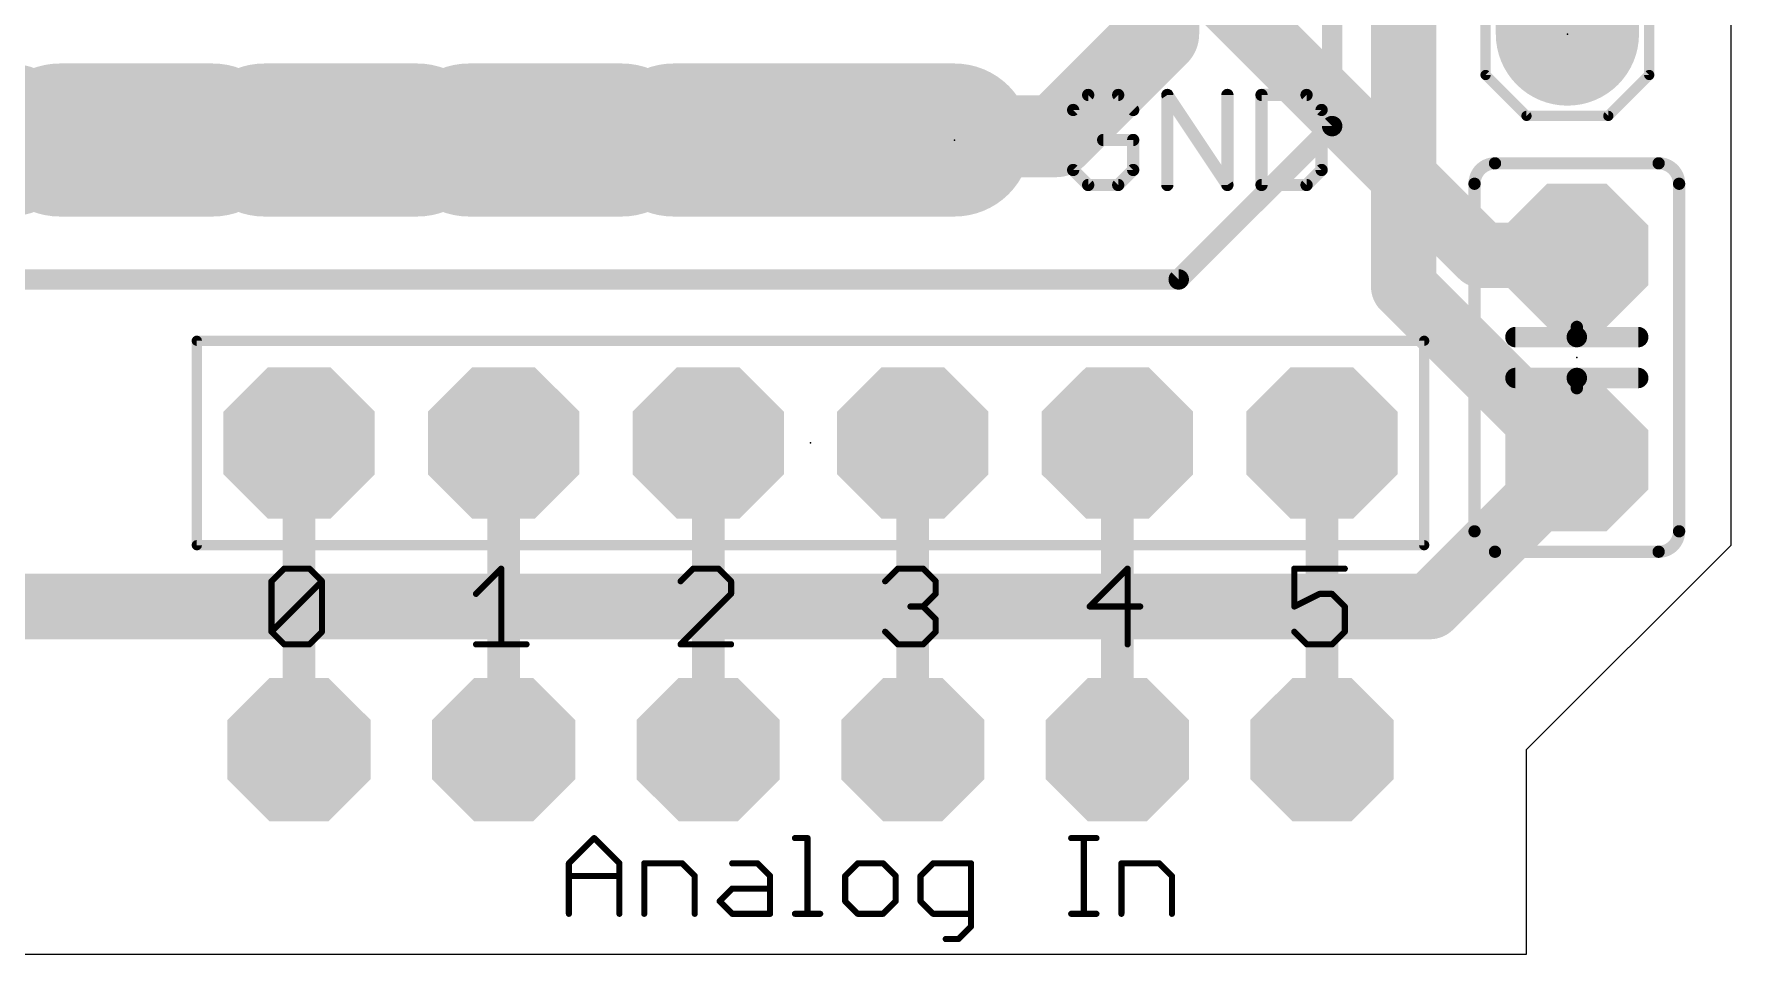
# Model space of a CAD drawing. Extents: x 0 to 68.6, y 0 to 53.3.
# Drawn here: x 47.51 to 68.58, y 0 to 11.43 of the extents above; entities that cross this region are included whole.
import ezdxf

# ---------------------------------------------------------------- set-up
doc = ezdxf.new("R2010")
doc.units = 0
for name, color, linetype in [('1', 12, 'CONTINUOUS'), ('16', 132, 'CONTINUOUS'), ('17', 110, 'CONTINUOUS'), ('20', 53, 'CONTINUOUS'), ('21', 40, 'CONTINUOUS'), ('23', 40, 'CONTINUOUS'), ('29', 253, 'CONTINUOUS')]:
    doc.layers.add(name, color=color, linetype=linetype)

# ---------------------------------------------------------------- blocks, each defined once
blk = doc.blocks.new('OCTAGONP')
at = {"const_width": 0.5}
blk.add_lwpolyline([(-0.25, -0.1036), (-0.25, 0.1036), (-0.1036, 0.25), (0.1036, 0.25), (0.25, 0.1036), (0.25, -0.1036), (0.1036, -0.25), (-0.1036, -0.25), (-0.25, -0.1036), (-0.25, 0.1036)], dxfattribs=at)
blk = doc.blocks.new('OFFSETP100')
at = {"const_width": 1}
blk.add_lwpolyline([(0, 0), (1, 0)], dxfattribs=at)
at = {"const_width": 0.5}
for points in [[(0, 0.25, 1), (0, -0.25)], [(1, -0.25, 1), (1, 0.25)]]:
    blk.add_lwpolyline(points, format="xyb", dxfattribs=at)
blk = doc.blocks.new('LONGP100')
at = {"const_width": 1}
blk.add_lwpolyline([(-0.5, 0), (0.5, 0)], dxfattribs=at)
at = {"const_width": 0.5}
for points in [[(-0.5, 0.25, 1), (-0.5, -0.25)], [(0.5, -0.25, 1), (0.5, 0.25)]]:
    blk.add_lwpolyline(points, format="xyb", dxfattribs=at)

msp = doc.modelspace()

# ---------------------------------------------------------------- linework, layer by layer
at = {"layer": '1', "const_width": 0.8128}
for points in [[(65.4863, 8.6817), (61.468, 12.7)], [(43.3883, 10.1143), (58.9381, 10.1143)], [(66.6649, 8.6817), (65.4863, 8.6817)], [(64.8412, 4.318), (66.6649, 6.1417)], [(40.132, 4.318), (64.8412, 4.318)]]:
    msp.add_lwpolyline(points, dxfattribs=at)
at = {"layer": '1', "const_width": 0.4064}
for points in [[(58.9381, 9.9111, 1), (58.9381, 10.3175)], [(65.4863, 8.8849, 1), (65.4863, 8.4785)], [(66.6649, 8.4785, 1), (66.6649, 8.8849)], [(65.3426, 8.538, 1), (65.63, 8.8254)], [(66.8086, 5.998, 1), (66.5212, 6.2854)], [(64.6975, 4.4617, 1), (64.9849, 4.1743)], [(64.8412, 4.1148, 1), (64.8412, 4.5212)]]:
    msp.add_lwpolyline(points, format="xyb", dxfattribs=at)
at = {"layer": '16'}
for points, const_width in [([(63.627, 10.287), (63.627, 25.4)], 0.254), ([(61.468, 12.7), (61.468, 11.43)], 1.016), ([(64.516, 11.938), (64.516, 8.2906)], 0.8128), ([(61.468, 11.43), (60.198, 10.16)], 1.016), ([(58.9838, 10.16), (58.9381, 10.1143)], 1.016), ([(60.198, 10.16), (58.9838, 10.16)], 1.016), ([(61.722, 8.382), (63.627, 10.287)], 0.254), ([(64.516, 8.2906), (66.6649, 6.1417)], 0.8128), ([(35.052, 8.382), (61.722, 8.382)], 0.254), ([(50.8, 6.35), (50.8, 2.54)], 0.4064), ([(53.34, 2.54), (53.34, 6.35)], 0.4064), ([(55.88, 6.35), (55.88, 2.54)], 0.4064), ([(58.42, 2.54), (58.42, 6.35)], 0.4064), ([(60.96, 6.35), (60.96, 2.54)], 0.4064), ([(63.5, 2.54), (63.5, 6.35)], 0.4064)]:
    msp.add_lwpolyline(points, dxfattribs=dict(at, const_width=const_width))
for points, const_width in [([(61.6476, 11.2504, 1), (61.2884, 11.6096)], 0.508), ([(61.214, 11.43, 1), (61.722, 11.43)], 0.508), ([(58.7585, 10.2939, 1), (59.1177, 9.9347)], 0.508), ([(58.9838, 10.414, 1), (58.9838, 9.906)], 0.508), ([(59.1634, 9.9804, 1), (58.8042, 10.3396)], 0.508), ([(60.0184, 10.3396, 1), (60.3776, 9.9804)], 0.508), ([(60.198, 9.906, 1), (60.198, 10.414)], 0.508), ([(63.5635, 10.287, 1), (63.6905, 10.287)], 0.127), ([(63.6719, 10.2421, 1), (63.5821, 10.3319)], 0.127), ([(64.6597, 8.4343, 1), (64.3723, 8.1469)], 0.4064), ([(61.6771, 8.4269, 1), (61.7669, 8.3371)], 0.127), ([(61.722, 8.3185, 1), (61.722, 8.4455)], 0.127), ([(64.3128, 8.2906, 1), (64.7192, 8.2906)], 0.4064), ([(50.9016, 6.35, 1), (50.6984, 6.35)], 0.2032), ([(53.4416, 6.35, 1), (53.2384, 6.35)], 0.2032), ([(55.9816, 6.35, 1), (55.7784, 6.35)], 0.2032), ([(58.5216, 6.35, 1), (58.3184, 6.35)], 0.2032), ([(61.0616, 6.35, 1), (60.8584, 6.35)], 0.2032), ([(63.6016, 6.35, 1), (63.3984, 6.35)], 0.2032), ([(66.5212, 5.998, 1), (66.8086, 6.2854)], 0.4064), ([(50.6984, 2.54, 1), (50.9016, 2.54)], 0.2032), ([(53.2384, 2.54, 1), (53.4416, 2.54)], 0.2032), ([(55.7784, 2.54, 1), (55.9816, 2.54)], 0.2032), ([(58.3184, 2.54, 1), (58.5216, 2.54)], 0.2032), ([(60.8584, 2.54, 1), (61.0616, 2.54)], 0.2032), ([(63.3984, 2.54, 1), (63.6016, 2.54)], 0.2032)]:
    msp.add_lwpolyline(points, format="xyb", dxfattribs=dict(at, const_width=const_width))
at = {"layer": '20'}
for p, q in [((68.58, 5.08), (68.58, 37.846)), ((66.04, 2.54), (68.58, 5.08)), ((66.04, 0), (66.04, 2.54)), ((0, 0), (66.04, 0))]:
    msp.add_line(p, q, dxfattribs=at)
at = {"layer": '21'}
for points, const_width in [([(65.532, 10.922), (65.532, 22.098)], 0.127), ([(67.564, 22.098), (67.564, 10.922)], 0.127), ([(66.04, 10.414), (65.532, 10.922)], 0.127), ([(67.564, 10.922), (67.056, 10.414)], 0.127), ([(60.5977, 10.6741), (60.4113, 10.4876)], 0.1524), ([(60.9706, 10.6741), (60.5977, 10.6741)], 0.1524), ([(61.157, 10.4876), (60.9706, 10.6741)], 0.1524), ([(61.5807, 9.5555), (61.5807, 10.6741)], 0.1524), ([(61.5807, 10.6741), (62.3264, 9.5555)], 0.1524), ([(62.3264, 9.5555), (62.3264, 10.6741)], 0.1524), ([(62.7501, 10.6741), (62.7501, 9.5555)], 0.1524), ([(63.3094, 10.6741), (62.7501, 10.6741)], 0.1524), ([(63.4958, 10.4876), (63.3094, 10.6741)], 0.1524), ([(60.4113, 10.4876), (60.4113, 9.7419)], 0.1524), ([(63.4958, 9.7419), (63.4958, 10.4876)], 0.1524), ([(67.056, 10.414), (66.04, 10.414)], 0.127), ([(61.157, 10.1148), (60.7842, 10.1148)], 0.1524), ([(61.157, 9.7419), (61.157, 10.1148)], 0.1524), ([(60.4113, 9.7419), (60.5977, 9.5555)], 0.1524), ([(60.9706, 9.5555), (61.157, 9.7419)], 0.1524), ([(63.3094, 9.5555), (63.4958, 9.7419)], 0.1524), ([(65.6489, 9.8247), (67.6809, 9.8247)], 0.1524), ([(60.5977, 9.5555), (60.9706, 9.5555)], 0.1524), ([(62.7501, 9.5555), (63.3094, 9.5555)], 0.1524), ([(65.3949, 5.2527), (65.3949, 9.5707)], 0.1524), ([(67.9349, 9.5707), (67.9349, 5.2527)], 0.1524), ([(66.6649, 7.7927), (66.6649, 7.6657)], 0.1524), ([(49.53, 7.62), (64.77, 7.62)], 0.127), ([(49.53, 5.08), (49.53, 7.62)], 0.127), ([(64.77, 7.62), (64.77, 5.08)], 0.127), ([(66.6649, 7.6657), (65.9029, 7.6657)], 0.254), ([(66.6649, 7.6657), (67.4269, 7.6657)], 0.254), ([(65.9029, 7.1577), (66.6649, 7.1577)], 0.254), ([(66.6649, 7.1577), (67.4269, 7.1577)], 0.254), ([(66.6649, 7.1577), (66.6649, 7.0307)], 0.1524), ([(64.77, 5.08), (49.53, 5.08)], 0.127), ([(65.6489, 4.9987), (67.6809, 4.9987)], 0.1524), ([(50.4571, 4.6319), (50.6139, 4.7887)], 0.0762), ([(50.4571, 4.0049), (50.4571, 4.6319)], 0.0762), ([(50.4571, 4.0049), (51.0842, 4.6319)], 0.0762), ([(50.6139, 4.7887), (50.9274, 4.7887)], 0.0762), ([(50.9274, 4.7887), (51.0842, 4.6319)], 0.0762), ([(51.0842, 4.6319), (51.0842, 4.0049)], 0.0762), ([(52.9971, 4.4752), (53.3106, 4.7887)], 0.0762), ([(53.3106, 4.7887), (53.3106, 3.8481)], 0.0762), ([(55.6939, 4.7887), (55.5371, 4.6319)], 0.0762), ([(56.0074, 4.7887), (55.6939, 4.7887)], 0.0762), ([(56.1642, 4.6319), (56.0074, 4.7887)], 0.0762), ([(56.1642, 4.4752), (56.1642, 4.6319)], 0.0762), ([(58.0771, 4.6319), (58.2339, 4.7887)], 0.0762), ([(58.2339, 4.7887), (58.5474, 4.7887)], 0.0762), ([(58.5474, 4.7887), (58.7042, 4.6319)], 0.0762), ([(58.7042, 4.6319), (58.7042, 4.4752)], 0.0762), ([(61.0874, 4.7887), (60.6171, 4.3184)], 0.0762), ([(61.0874, 3.8481), (61.0874, 4.7887)], 0.0762), ([(63.7842, 4.7887), (63.1571, 4.7887)], 0.0762), ([(63.1571, 4.7887), (63.1571, 4.3184)], 0.0762), ([(55.5371, 3.8481), (56.1642, 4.4752)], 0.0762), ([(58.7042, 4.4752), (58.5474, 4.3184)], 0.0762), ([(63.1571, 4.3184), (63.4706, 4.4752)], 0.0762), ([(63.4706, 4.4752), (63.6274, 4.4752)], 0.0762), ([(63.6274, 4.4752), (63.7842, 4.3184)], 0.0762), ([(58.5474, 4.3184), (58.3906, 4.3184)], 0.0762), ([(58.5474, 4.3184), (58.7042, 4.1616)], 0.0762), ([(60.6171, 4.3184), (61.2442, 4.3184)], 0.0762), ([(63.7842, 4.3184), (63.7842, 4.0049)], 0.0762), ([(50.6139, 3.8481), (50.4571, 4.0049)], 0.0762), ([(51.0842, 4.0049), (50.9274, 3.8481)], 0.0762), ([(58.2339, 3.8481), (58.0771, 4.0049)], 0.0762), ([(58.7042, 4.0049), (58.5474, 3.8481)], 0.0762), ([(58.7042, 4.1616), (58.7042, 4.0049)], 0.0762), ([(63.3139, 3.8481), (63.1571, 4.0049)], 0.0762), ([(63.7842, 4.0049), (63.6274, 3.8481)], 0.0762), ([(50.9274, 3.8481), (50.6139, 3.8481)], 0.0762), ([(52.9971, 3.8481), (53.6242, 3.8481)], 0.0762), ([(56.1642, 3.8481), (55.5371, 3.8481)], 0.0762), ([(58.5474, 3.8481), (58.2339, 3.8481)], 0.0762), ([(63.6274, 3.8481), (63.3139, 3.8481)], 0.0762), ([(54.1502, 1.1275), (54.4637, 1.441)], 0.0762), ([(54.1502, 1.1275), (54.4637, 1.441)], 0.0762), ([(54.4637, 1.441), (54.7773, 1.1275)], 0.0762), ([(54.4637, 1.441), (54.7773, 1.1275)], 0.0762), ([(56.9568, 1.441), (57.1135, 1.441)], 0.0762), ([(56.9568, 1.441), (57.1135, 1.441)], 0.0762), ([(57.1135, 1.441), (57.1135, 0.5004)], 0.0762), ([(57.1135, 1.441), (57.1135, 0.5004)], 0.0762), ([(60.387, 1.441), (60.7005, 1.441)], 0.0762), ([(60.387, 1.441), (60.7005, 1.441)], 0.0762), ([(60.5438, 0.5004), (60.5438, 1.441)], 0.0762), ([(60.5438, 0.5004), (60.5438, 1.441)], 0.0762), ([(54.1502, 0.5004), (54.1502, 1.1275)], 0.0762), ([(54.1502, 0.5004), (54.1502, 1.1275)], 0.0762), ([(54.7773, 1.1275), (54.7773, 0.5004)], 0.0762), ([(54.7773, 1.1275), (54.7773, 0.5004)], 0.0762), ([(55.0857, 0.5004), (55.0857, 1.1275)], 0.0762), ([(55.0857, 1.1275), (55.556, 1.1275)], 0.0762), ([(55.0857, 0.5004), (55.0857, 1.1275)], 0.0762), ([(55.0857, 1.1275), (55.556, 1.1275)], 0.0762), ([(55.556, 1.1275), (55.7128, 0.9707)], 0.0762), ([(55.556, 1.1275), (55.7128, 0.9707)], 0.0762), ([(56.178, 1.1275), (56.4915, 1.1275)], 0.0762), ([(56.178, 1.1275), (56.4915, 1.1275)], 0.0762), ([(56.4915, 1.1275), (56.6483, 0.9707)], 0.0762), ([(56.4915, 1.1275), (56.6483, 0.9707)], 0.0762), ([(57.7372, 1.1275), (57.5804, 0.9707)], 0.0762), ([(57.7372, 1.1275), (57.5804, 0.9707)], 0.0762), ([(58.0507, 1.1275), (57.7372, 1.1275)], 0.0762), ([(58.0507, 1.1275), (57.7372, 1.1275)], 0.0762), ([(58.2075, 0.9707), (58.0507, 1.1275)], 0.0762), ([(58.2075, 0.9707), (58.0507, 1.1275)], 0.0762), ([(58.6727, 1.1275), (58.516, 0.9707)], 0.0762), ([(58.6727, 1.1275), (58.516, 0.9707)], 0.0762), ([(59.143, 1.1275), (58.6727, 1.1275)], 0.0762), ([(59.143, 1.1275), (58.6727, 1.1275)], 0.0762), ([(59.143, 0.3436), (59.143, 1.1275)], 0.0762), ([(59.143, 0.3436), (59.143, 1.1275)], 0.0762), ([(61.0107, 0.5004), (61.0107, 1.1275)], 0.0762), ([(61.0107, 1.1275), (61.481, 1.1275)], 0.0762), ([(61.0107, 0.5004), (61.0107, 1.1275)], 0.0762), ([(61.0107, 1.1275), (61.481, 1.1275)], 0.0762), ([(61.481, 1.1275), (61.6377, 0.9707)], 0.0762), ([(61.481, 1.1275), (61.6377, 0.9707)], 0.0762), ([(54.1502, 0.9707), (54.7773, 0.9707)], 0.0762), ([(54.1502, 0.9707), (54.7773, 0.9707)], 0.0762), ([(55.7128, 0.9707), (55.7128, 0.5004)], 0.0762), ([(55.7128, 0.9707), (55.7128, 0.5004)], 0.0762), ([(56.0212, 0.6572), (56.178, 0.8139)], 0.0762), ([(56.0212, 0.6572), (56.178, 0.8139)], 0.0762), ([(56.178, 0.8139), (56.6483, 0.8139)], 0.0762), ([(56.178, 0.8139), (56.6483, 0.8139)], 0.0762), ([(56.6483, 0.9707), (56.6483, 0.5004)], 0.0762), ([(56.6483, 0.9707), (56.6483, 0.5004)], 0.0762), ([(57.5804, 0.9707), (57.5804, 0.6572)], 0.0762), ([(57.5804, 0.9707), (57.5804, 0.6572)], 0.0762), ([(58.2075, 0.6572), (58.2075, 0.9707)], 0.0762), ([(58.2075, 0.6572), (58.2075, 0.9707)], 0.0762), ([(58.516, 0.9707), (58.516, 0.6572)], 0.0762), ([(58.516, 0.9707), (58.516, 0.6572)], 0.0762), ([(61.6377, 0.9707), (61.6377, 0.5004)], 0.0762), ([(61.6377, 0.9707), (61.6377, 0.5004)], 0.0762), ([(56.178, 0.5004), (56.0212, 0.6572)], 0.0762), ([(56.178, 0.5004), (56.0212, 0.6572)], 0.0762), ([(57.5804, 0.6572), (57.7372, 0.5004)], 0.0762), ([(57.5804, 0.6572), (57.7372, 0.5004)], 0.0762), ([(58.0507, 0.5004), (58.2075, 0.6572)], 0.0762), ([(58.0507, 0.5004), (58.2075, 0.6572)], 0.0762), ([(58.516, 0.6572), (58.6727, 0.5004)], 0.0762), ([(58.516, 0.6572), (58.6727, 0.5004)], 0.0762), ([(56.6483, 0.5004), (56.178, 0.5004)], 0.0762), ([(56.6483, 0.5004), (56.178, 0.5004)], 0.0762), ([(56.9568, 0.5004), (57.2703, 0.5004)], 0.0762), ([(56.9568, 0.5004), (57.2703, 0.5004)], 0.0762), ([(57.7372, 0.5004), (58.0507, 0.5004)], 0.0762), ([(57.7372, 0.5004), (58.0507, 0.5004)], 0.0762), ([(58.6727, 0.5004), (59.143, 0.5004)], 0.0762), ([(58.6727, 0.5004), (59.143, 0.5004)], 0.0762), ([(60.387, 0.5004), (60.7005, 0.5004)], 0.0762), ([(60.387, 0.5004), (60.7005, 0.5004)], 0.0762), ([(58.8295, 0.1869), (58.9863, 0.1869)], 0.0762), ([(58.8295, 0.1869), (58.9863, 0.1869)], 0.0762), ([(58.9863, 0.1869), (59.143, 0.3436)], 0.0762), ([(58.9863, 0.1869), (59.143, 0.3436)], 0.0762)]:
    msp.add_lwpolyline(points, dxfattribs=dict(at, const_width=const_width))
for points, const_width in [([(65.5545, 10.9445, 1), (65.5095, 10.8995)], 0.0635), ([(67.5865, 10.8995, 1), (67.5415, 10.9445)], 0.0635), ([(60.5977, 10.7122, 1), (60.5977, 10.636)], 0.0762), ([(60.6247, 10.6471, 1), (60.5708, 10.701)], 0.0762), ([(60.9975, 10.701, 1), (60.9436, 10.6471)], 0.0762), ([(60.9706, 10.636, 1), (60.9706, 10.7122)], 0.0762), ([(61.6188, 10.6741, 1), (61.5426, 10.6741)], 0.0762), ([(61.6124, 10.6952, 1), (61.549, 10.6529)], 0.0762), ([(62.3645, 10.6741, 1), (62.2883, 10.6741)], 0.0762), ([(62.7882, 10.6741, 1), (62.712, 10.6741)], 0.0762), ([(62.7501, 10.7122, 1), (62.7501, 10.636)], 0.0762), ([(63.3363, 10.701, 1), (63.2824, 10.6471)], 0.0762), ([(63.3094, 10.636, 1), (63.3094, 10.7122)], 0.0762), ([(65.5002, 10.922, 1), (65.5637, 10.922)], 0.0635), ([(67.5323, 10.922, 1), (67.5958, 10.922)], 0.0635), ([(60.4494, 10.4876, 1), (60.3732, 10.4876)], 0.0762), ([(60.3844, 10.5146, 1), (60.4382, 10.4607)], 0.0762), ([(61.1301, 10.4607, 1), (61.1839, 10.5146)], 0.0762), ([(63.5339, 10.4876, 1), (63.4577, 10.4876)], 0.0762), ([(63.4689, 10.4607, 1), (63.5227, 10.5146)], 0.0762), ([(66.04, 10.4458, 1), (66.04, 10.3822)], 0.0635), ([(66.0175, 10.3915, 1), (66.0625, 10.4365)], 0.0635), ([(67.0335, 10.4365, 1), (67.0785, 10.3915)], 0.0635), ([(67.056, 10.3822, 1), (67.056, 10.4458)], 0.0635), ([(60.7842, 10.1529, 1), (60.7842, 10.0767)], 0.0762), ([(61.1951, 10.1148, 1), (61.1189, 10.1148)], 0.0762), ([(61.157, 10.0767, 1), (61.157, 10.1529)], 0.0762), ([(60.4382, 9.7689, 1), (60.3844, 9.715)], 0.0762), ([(60.3732, 9.7419, 1), (60.4494, 9.7419)], 0.0762), ([(61.1189, 9.7419, 1), (61.1951, 9.7419)], 0.0762), ([(61.1839, 9.715, 1), (61.1301, 9.7689)], 0.0762), ([(63.4577, 9.7419, 1), (63.5339, 9.7419)], 0.0762), ([(63.5227, 9.715, 1), (63.4689, 9.7689)], 0.0762), ([(65.6489, 9.8247, 0.4142), (65.3949, 9.5707)], 0.1524), ([(65.6489, 9.8628, 1), (65.6489, 9.7866)], 0.0762), ([(65.6489, 9.7866, 1), (65.6489, 9.8628)], 0.0762), ([(67.9349, 9.5707, 0.4142), (67.6809, 9.8247)], 0.1524), ([(67.6809, 9.8628, 1), (67.6809, 9.7866)], 0.0762), ([(67.6809, 9.7866, 1), (67.6809, 9.8628)], 0.0762), ([(60.5977, 9.5936, 1), (60.5977, 9.5174)], 0.0762), ([(60.5708, 9.5286, 1), (60.6247, 9.5824)], 0.0762), ([(60.9436, 9.5824, 1), (60.9975, 9.5286)], 0.0762), ([(60.9706, 9.5174, 1), (60.9706, 9.5936)], 0.0762), ([(61.5426, 9.5555, 1), (61.6188, 9.5555)], 0.0762), ([(62.2883, 9.5555, 1), (62.3645, 9.5555)], 0.0762), ([(62.2947, 9.5344, 1), (62.3581, 9.5766)], 0.0762), ([(62.7501, 9.5936, 1), (62.7501, 9.5174)], 0.0762), ([(62.712, 9.5555, 1), (62.7882, 9.5555)], 0.0762), ([(63.2824, 9.5824, 1), (63.3363, 9.5286)], 0.0762), ([(63.3094, 9.5174, 1), (63.3094, 9.5936)], 0.0762), ([(65.433, 9.5707, 1), (65.3568, 9.5707)], 0.0762), ([(65.3568, 9.5707, 1), (65.433, 9.5707)], 0.0762), ([(67.973, 9.5707, 1), (67.8968, 9.5707)], 0.0762), ([(67.8968, 9.5707, 1), (67.973, 9.5707)], 0.0762), ([(66.703, 7.7927, 1), (66.6268, 7.7927)], 0.0762), ([(49.5618, 7.62, 1), (49.4982, 7.62)], 0.0635), ([(49.53, 7.6517, 1), (49.53, 7.5883)], 0.0635), ([(64.8017, 7.62, 1), (64.7382, 7.62)], 0.0635), ([(64.77, 7.5883, 1), (64.77, 7.6517)], 0.0635), ([(65.9029, 7.7292, 1), (65.9029, 7.6022)], 0.127), ([(66.6649, 7.7292, 1), (66.6649, 7.6022)], 0.127), ([(66.6268, 7.6657, 1), (66.703, 7.6657)], 0.0762), ([(66.6649, 7.6022, 1), (66.6649, 7.7292)], 0.127), ([(67.4269, 7.6022, 1), (67.4269, 7.7292)], 0.127), ([(65.9029, 7.2212, 1), (65.9029, 7.0942)], 0.127), ([(66.6649, 7.2212, 1), (66.6649, 7.0942)], 0.127), ([(66.703, 7.1577, 1), (66.6268, 7.1577)], 0.0762), ([(66.6649, 7.0942, 1), (66.6649, 7.2212)], 0.127), ([(67.4269, 7.0942, 1), (67.4269, 7.2212)], 0.127), ([(66.6268, 7.0307, 1), (66.703, 7.0307)], 0.0762), ([(65.3949, 5.2527, 0.4142), (65.6489, 4.9987)], 0.1524), ([(65.433, 5.2527, 1), (65.3568, 5.2527)], 0.0762), ([(65.3568, 5.2527, 1), (65.433, 5.2527)], 0.0762), ([(67.6809, 4.9987, 0.4142), (67.9349, 5.2527)], 0.1524), ([(67.973, 5.2527, 1), (67.8968, 5.2527)], 0.0762), ([(67.8968, 5.2527, 1), (67.973, 5.2527)], 0.0762), ([(49.4982, 5.08, 1), (49.5618, 5.08)], 0.0635), ([(49.53, 5.1117, 1), (49.53, 5.0483)], 0.0635), ([(64.7382, 5.08, 1), (64.8017, 5.08)], 0.0635), ([(64.77, 5.0483, 1), (64.77, 5.1117)], 0.0635), ([(65.6489, 5.0368, 1), (65.6489, 4.9606)], 0.0762), ([(65.6489, 4.9606, 1), (65.6489, 5.0368)], 0.0762), ([(67.6809, 5.0368, 1), (67.6809, 4.9606)], 0.0762), ([(67.6809, 4.9606, 1), (67.6809, 5.0368)], 0.0762), ([(50.4762, 4.6319, 1), (50.4381, 4.6319)], 0.0381), ([(50.4436, 4.6454, 1), (50.4706, 4.6185)], 0.0381), ([(50.6139, 4.8078, 1), (50.6139, 4.7697)], 0.0381), ([(50.6273, 4.7752, 1), (50.6004, 4.8022)], 0.0381), ([(50.9409, 4.8022, 1), (50.9139, 4.7752)], 0.0381), ([(50.9274, 4.7697, 1), (50.9274, 4.8078)], 0.0381), ([(51.1032, 4.6319, 1), (51.0651, 4.6319)], 0.0381), ([(51.0976, 4.6185, 1), (51.0707, 4.6454)], 0.0381), ([(51.0707, 4.6185, 1), (51.0976, 4.6454)], 0.0381), ([(53.3297, 4.7887, 1), (53.2916, 4.7887)], 0.0381), ([(53.3241, 4.7752, 1), (53.2972, 4.8022)], 0.0381), ([(55.5236, 4.6454, 1), (55.5506, 4.6185)], 0.0381), ([(55.6939, 4.8078, 1), (55.6939, 4.7697)], 0.0381), ([(55.7073, 4.7752, 1), (55.6804, 4.8022)], 0.0381), ([(56.0209, 4.8022, 1), (55.9939, 4.7752)], 0.0381), ([(56.0074, 4.7697, 1), (56.0074, 4.8078)], 0.0381), ([(56.1832, 4.6319, 1), (56.1451, 4.6319)], 0.0381), ([(56.1507, 4.6185, 1), (56.1776, 4.6454)], 0.0381), ([(58.0636, 4.6454, 1), (58.0906, 4.6185)], 0.0381), ([(58.2339, 4.8078, 1), (58.2339, 4.7697)], 0.0381), ([(58.2473, 4.7752, 1), (58.2204, 4.8022)], 0.0381), ([(58.5609, 4.8022, 1), (58.5339, 4.7752)], 0.0381), ([(58.5474, 4.7697, 1), (58.5474, 4.8078)], 0.0381), ([(58.7232, 4.6319, 1), (58.6851, 4.6319)], 0.0381), ([(58.6907, 4.6185, 1), (58.7176, 4.6454)], 0.0381), ([(61.1065, 4.7887, 1), (61.0684, 4.7887)], 0.0381), ([(61.1009, 4.7752, 1), (61.0739, 4.8022)], 0.0381), ([(63.1761, 4.7887, 1), (63.138, 4.7887)], 0.0381), ([(63.1571, 4.8078, 1), (63.1571, 4.7697)], 0.0381), ([(63.7842, 4.7697, 1), (63.7842, 4.8078)], 0.0381), ([(52.9836, 4.4886, 1), (53.0106, 4.4617)], 0.0381), ([(56.1451, 4.4752, 1), (56.1832, 4.4752)], 0.0381), ([(56.1776, 4.4617, 1), (56.1507, 4.4886)], 0.0381), ([(58.6851, 4.4752, 1), (58.7232, 4.4752)], 0.0381), ([(58.7176, 4.4617, 1), (58.6907, 4.4886)], 0.0381), ([(63.4706, 4.4942, 1), (63.4706, 4.4561)], 0.0381), ([(63.4792, 4.4581, 1), (63.4621, 4.4922)], 0.0381), ([(63.6409, 4.4886, 1), (63.6139, 4.4617)], 0.0381), ([(63.6274, 4.4561, 1), (63.6274, 4.4942)], 0.0381), ([(58.3906, 4.3375, 1), (58.3906, 4.2994)], 0.0381), ([(58.5609, 4.3319, 1), (58.5339, 4.3049)], 0.0381), ([(58.5339, 4.3319, 1), (58.5609, 4.3049)], 0.0381), ([(58.5474, 4.2994, 1), (58.5474, 4.3375)], 0.0381), ([(60.6171, 4.3375, 1), (60.6171, 4.2994)], 0.0381), ([(60.6036, 4.3319, 1), (60.6306, 4.3049)], 0.0381), ([(61.2442, 4.2994, 1), (61.2442, 4.3375)], 0.0381), ([(63.138, 4.3184, 1), (63.1761, 4.3184)], 0.0381), ([(63.1486, 4.3354, 1), (63.1656, 4.3014)], 0.0381), ([(63.8032, 4.3184, 1), (63.7651, 4.3184)], 0.0381), ([(63.7707, 4.3049, 1), (63.7976, 4.3319)], 0.0381), ([(50.4706, 4.0183, 1), (50.4436, 3.9914)], 0.0381), ([(50.4436, 4.0183, 1), (50.4706, 3.9914)], 0.0381), ([(50.4381, 4.0049, 1), (50.4762, 4.0049)], 0.0381), ([(51.0651, 4.0049, 1), (51.1032, 4.0049)], 0.0381), ([(51.0976, 3.9914, 1), (51.0707, 4.0183)], 0.0381), ([(58.0906, 4.0183, 1), (58.0636, 3.9914)], 0.0381), ([(58.7232, 4.1616, 1), (58.6851, 4.1616)], 0.0381), ([(58.6851, 4.0049, 1), (58.7232, 4.0049)], 0.0381), ([(58.6907, 4.1482, 1), (58.7176, 4.1751)], 0.0381), ([(58.7176, 3.9914, 1), (58.6907, 4.0183)], 0.0381), ([(63.1706, 4.0183, 1), (63.1436, 3.9914)], 0.0381), ([(63.7651, 4.0049, 1), (63.8032, 4.0049)], 0.0381), ([(63.7976, 3.9914, 1), (63.7707, 4.0183)], 0.0381), ([(50.6139, 3.8672, 1), (50.6139, 3.8291)], 0.0381), ([(50.6004, 3.8346, 1), (50.6273, 3.8616)], 0.0381), ([(50.9139, 3.8616, 1), (50.9409, 3.8346)], 0.0381), ([(50.9274, 3.8291, 1), (50.9274, 3.8672)], 0.0381), ([(52.9971, 3.8672, 1), (52.9971, 3.8291)], 0.0381), ([(53.2916, 3.8481, 1), (53.3297, 3.8481)], 0.0381), ([(53.6242, 3.8291, 1), (53.6242, 3.8672)], 0.0381), ([(55.5371, 3.8672, 1), (55.5371, 3.8291)], 0.0381), ([(55.5236, 3.8616, 1), (55.5506, 3.8346)], 0.0381), ([(56.1642, 3.8291, 1), (56.1642, 3.8672)], 0.0381), ([(58.2339, 3.8672, 1), (58.2339, 3.8291)], 0.0381), ([(58.2204, 3.8346, 1), (58.2473, 3.8616)], 0.0381), ([(58.5339, 3.8616, 1), (58.5609, 3.8346)], 0.0381), ([(58.5474, 3.8291, 1), (58.5474, 3.8672)], 0.0381), ([(61.0684, 3.8481, 1), (61.1065, 3.8481)], 0.0381), ([(63.3139, 3.8672, 1), (63.3139, 3.8291)], 0.0381), ([(63.3004, 3.8346, 1), (63.3273, 3.8616)], 0.0381), ([(63.6139, 3.8616, 1), (63.6409, 3.8346)], 0.0381), ([(63.6274, 3.8291, 1), (63.6274, 3.8672)], 0.0381), ([(54.4772, 1.4545, 1), (54.4503, 1.4275)], 0.0381), ([(54.4772, 1.4545, 1), (54.4503, 1.4275)], 0.0381), ([(54.4772, 1.4275, 1), (54.4503, 1.4545)], 0.0381), ([(54.4772, 1.4275, 1), (54.4503, 1.4545)], 0.0381), ([(56.9568, 1.4601, 1), (56.9568, 1.422)], 0.0381), ([(56.9568, 1.4601, 1), (56.9568, 1.422)], 0.0381), ([(57.1326, 1.441, 1), (57.0945, 1.441)], 0.0381), ([(57.1326, 1.441, 1), (57.0945, 1.441)], 0.0381), ([(57.1135, 1.422, 1), (57.1135, 1.4601)], 0.0381), ([(57.1135, 1.422, 1), (57.1135, 1.4601)], 0.0381), ([(60.387, 1.4601, 1), (60.387, 1.422)], 0.0381), ([(60.387, 1.4601, 1), (60.387, 1.422)], 0.0381), ([(60.5628, 1.441, 1), (60.5247, 1.441)], 0.0381), ([(60.5628, 1.441, 1), (60.5247, 1.441)], 0.0381), ([(60.7005, 1.422, 1), (60.7005, 1.4601)], 0.0381), ([(60.7005, 1.422, 1), (60.7005, 1.4601)], 0.0381), ([(54.1693, 1.1275, 1), (54.1312, 1.1275)], 0.0381), ([(54.1693, 1.1275, 1), (54.1312, 1.1275)], 0.0381), ([(54.1367, 1.1409, 1), (54.1637, 1.114)], 0.0381), ([(54.1367, 1.1409, 1), (54.1637, 1.114)], 0.0381), ([(54.7963, 1.1275, 1), (54.7582, 1.1275)], 0.0381), ([(54.7963, 1.1275, 1), (54.7582, 1.1275)], 0.0381), ([(54.7638, 1.114, 1), (54.7907, 1.1409)], 0.0381), ([(54.7638, 1.114, 1), (54.7907, 1.1409)], 0.0381), ([(55.1048, 1.1275, 1), (55.0667, 1.1275)], 0.0381), ([(55.0857, 1.1465, 1), (55.0857, 1.1084)], 0.0381), ([(55.1048, 1.1275, 1), (55.0667, 1.1275)], 0.0381), ([(55.0857, 1.1465, 1), (55.0857, 1.1084)], 0.0381), ([(55.5695, 1.1409, 1), (55.5425, 1.114)], 0.0381), ([(55.5695, 1.1409, 1), (55.5425, 1.114)], 0.0381), ([(55.556, 1.1084, 1), (55.556, 1.1465)], 0.0381), ([(55.556, 1.1084, 1), (55.556, 1.1465)], 0.0381), ([(56.178, 1.1465, 1), (56.178, 1.1084)], 0.0381), ([(56.178, 1.1465, 1), (56.178, 1.1084)], 0.0381), ([(56.505, 1.1409, 1), (56.4781, 1.114)], 0.0381), ([(56.505, 1.1409, 1), (56.4781, 1.114)], 0.0381), ([(56.4915, 1.1084, 1), (56.4915, 1.1465)], 0.0381), ([(56.4915, 1.1084, 1), (56.4915, 1.1465)], 0.0381), ([(57.7372, 1.1465, 1), (57.7372, 1.1084)], 0.0381), ([(57.7372, 1.1465, 1), (57.7372, 1.1084)], 0.0381), ([(57.7507, 1.114, 1), (57.7237, 1.1409)], 0.0381), ([(57.7507, 1.114, 1), (57.7237, 1.1409)], 0.0381), ([(58.0642, 1.1409, 1), (58.0373, 1.114)], 0.0381), ([(58.0642, 1.1409, 1), (58.0373, 1.114)], 0.0381), ([(58.0507, 1.1084, 1), (58.0507, 1.1465)], 0.0381), ([(58.0507, 1.1084, 1), (58.0507, 1.1465)], 0.0381), ([(58.6727, 1.1465, 1), (58.6727, 1.1084)], 0.0381), ([(58.6727, 1.1465, 1), (58.6727, 1.1084)], 0.0381), ([(58.6862, 1.114, 1), (58.6592, 1.1409)], 0.0381), ([(58.6862, 1.114, 1), (58.6592, 1.1409)], 0.0381), ([(59.1621, 1.1275, 1), (59.124, 1.1275)], 0.0381), ([(59.1621, 1.1275, 1), (59.124, 1.1275)], 0.0381), ([(59.143, 1.1084, 1), (59.143, 1.1465)], 0.0381), ([(59.143, 1.1084, 1), (59.143, 1.1465)], 0.0381), ([(61.0297, 1.1275, 1), (60.9916, 1.1275)], 0.0381), ([(61.0297, 1.1275, 1), (60.9916, 1.1275)], 0.0381), ([(61.0107, 1.1465, 1), (61.0107, 1.1084)], 0.0381), ([(61.0107, 1.1465, 1), (61.0107, 1.1084)], 0.0381), ([(61.4944, 1.1409, 1), (61.4675, 1.114)], 0.0381), ([(61.4944, 1.1409, 1), (61.4675, 1.114)], 0.0381), ([(61.481, 1.1084, 1), (61.481, 1.1465)], 0.0381), ([(61.481, 1.1084, 1), (61.481, 1.1465)], 0.0381), ([(54.1502, 0.9898, 1), (54.1502, 0.9516)], 0.0381), ([(54.1502, 0.9898, 1), (54.1502, 0.9516)], 0.0381), ([(54.7773, 0.9516, 1), (54.7773, 0.9898)], 0.0381), ([(54.7773, 0.9516, 1), (54.7773, 0.9898)], 0.0381), ([(55.7318, 0.9707, 1), (55.6937, 0.9707)], 0.0381), ([(55.7318, 0.9707, 1), (55.6937, 0.9707)], 0.0381), ([(55.6993, 0.9572, 1), (55.7263, 0.9842)], 0.0381), ([(55.6993, 0.9572, 1), (55.7263, 0.9842)], 0.0381), ([(56.178, 0.833, 1), (56.178, 0.7949)], 0.0381), ([(56.178, 0.833, 1), (56.178, 0.7949)], 0.0381), ([(56.1915, 0.8005, 1), (56.1645, 0.8274)], 0.0381), ([(56.1915, 0.8005, 1), (56.1645, 0.8274)], 0.0381), ([(56.6674, 0.9707, 1), (56.6293, 0.9707)], 0.0381), ([(56.6674, 0.9707, 1), (56.6293, 0.9707)], 0.0381), ([(56.6348, 0.9572, 1), (56.6618, 0.9842)], 0.0381), ([(56.6348, 0.9572, 1), (56.6618, 0.9842)], 0.0381), ([(56.6483, 0.7949, 1), (56.6483, 0.833)], 0.0381), ([(56.6483, 0.7949, 1), (56.6483, 0.833)], 0.0381), ([(57.5995, 0.9707, 1), (57.5614, 0.9707)], 0.0381), ([(57.5995, 0.9707, 1), (57.5614, 0.9707)], 0.0381), ([(57.567, 0.9842, 1), (57.5939, 0.9572)], 0.0381), ([(57.567, 0.9842, 1), (57.5939, 0.9572)], 0.0381), ([(58.2266, 0.9707, 1), (58.1885, 0.9707)], 0.0381), ([(58.2266, 0.9707, 1), (58.1885, 0.9707)], 0.0381), ([(58.194, 0.9572, 1), (58.221, 0.9842)], 0.0381), ([(58.194, 0.9572, 1), (58.221, 0.9842)], 0.0381), ([(58.535, 0.9707, 1), (58.4969, 0.9707)], 0.0381), ([(58.535, 0.9707, 1), (58.4969, 0.9707)], 0.0381), ([(58.5025, 0.9842, 1), (58.5294, 0.9572)], 0.0381), ([(58.5025, 0.9842, 1), (58.5294, 0.9572)], 0.0381), ([(61.6568, 0.9707, 1), (61.6187, 0.9707)], 0.0381), ([(61.6568, 0.9707, 1), (61.6187, 0.9707)], 0.0381), ([(61.6243, 0.9572, 1), (61.6512, 0.9842)], 0.0381), ([(61.6243, 0.9572, 1), (61.6512, 0.9842)], 0.0381), ([(56.0347, 0.6706, 1), (56.0078, 0.6437)], 0.0381), ([(56.0347, 0.6706, 1), (56.0078, 0.6437)], 0.0381), ([(56.0078, 0.6706, 1), (56.0347, 0.6437)], 0.0381), ([(56.0078, 0.6706, 1), (56.0347, 0.6437)], 0.0381), ([(57.5614, 0.6572, 1), (57.5995, 0.6572)], 0.0381), ([(57.5614, 0.6572, 1), (57.5995, 0.6572)], 0.0381), ([(57.5939, 0.6706, 1), (57.567, 0.6437)], 0.0381), ([(57.5939, 0.6706, 1), (57.567, 0.6437)], 0.0381), ([(58.1885, 0.6572, 1), (58.2266, 0.6572)], 0.0381), ([(58.1885, 0.6572, 1), (58.2266, 0.6572)], 0.0381), ([(58.221, 0.6437, 1), (58.194, 0.6706)], 0.0381), ([(58.221, 0.6437, 1), (58.194, 0.6706)], 0.0381), ([(58.4969, 0.6572, 1), (58.535, 0.6572)], 0.0381), ([(58.4969, 0.6572, 1), (58.535, 0.6572)], 0.0381), ([(58.5294, 0.6706, 1), (58.5025, 0.6437)], 0.0381), ([(58.5294, 0.6706, 1), (58.5025, 0.6437)], 0.0381), ([(54.1312, 0.5004, 1), (54.1693, 0.5004)], 0.0381), ([(54.1312, 0.5004, 1), (54.1693, 0.5004)], 0.0381), ([(54.7582, 0.5004, 1), (54.7963, 0.5004)], 0.0381), ([(54.7582, 0.5004, 1), (54.7963, 0.5004)], 0.0381), ([(55.0667, 0.5004, 1), (55.1048, 0.5004)], 0.0381), ([(55.0667, 0.5004, 1), (55.1048, 0.5004)], 0.0381), ([(55.6937, 0.5004, 1), (55.7318, 0.5004)], 0.0381), ([(55.6937, 0.5004, 1), (55.7318, 0.5004)], 0.0381), ([(56.178, 0.5195, 1), (56.178, 0.4814)], 0.0381), ([(56.178, 0.5195, 1), (56.178, 0.4814)], 0.0381), ([(56.1645, 0.4869, 1), (56.1915, 0.5139)], 0.0381), ([(56.1645, 0.4869, 1), (56.1915, 0.5139)], 0.0381), ([(56.6293, 0.5004, 1), (56.6674, 0.5004)], 0.0381), ([(56.6293, 0.5004, 1), (56.6674, 0.5004)], 0.0381), ([(56.6483, 0.4814, 1), (56.6483, 0.5195)], 0.0381), ([(56.6483, 0.4814, 1), (56.6483, 0.5195)], 0.0381), ([(56.9568, 0.5195, 1), (56.9568, 0.4814)], 0.0381), ([(56.9568, 0.5195, 1), (56.9568, 0.4814)], 0.0381), ([(57.0945, 0.5004, 1), (57.1326, 0.5004)], 0.0381), ([(57.0945, 0.5004, 1), (57.1326, 0.5004)], 0.0381), ([(57.2703, 0.4814, 1), (57.2703, 0.5195)], 0.0381), ([(57.2703, 0.4814, 1), (57.2703, 0.5195)], 0.0381), ([(57.7372, 0.5195, 1), (57.7372, 0.4814)], 0.0381), ([(57.7372, 0.5195, 1), (57.7372, 0.4814)], 0.0381), ([(57.7237, 0.4869, 1), (57.7507, 0.5139)], 0.0381), ([(57.7237, 0.4869, 1), (57.7507, 0.5139)], 0.0381), ([(58.0373, 0.5139, 1), (58.0642, 0.4869)], 0.0381), ([(58.0373, 0.5139, 1), (58.0642, 0.4869)], 0.0381), ([(58.0507, 0.4814, 1), (58.0507, 0.5195)], 0.0381), ([(58.0507, 0.4814, 1), (58.0507, 0.5195)], 0.0381), ([(58.6727, 0.5195, 1), (58.6727, 0.4814)], 0.0381), ([(58.6727, 0.5195, 1), (58.6727, 0.4814)], 0.0381), ([(58.6592, 0.4869, 1), (58.6862, 0.5139)], 0.0381), ([(58.6592, 0.4869, 1), (58.6862, 0.5139)], 0.0381), ([(59.143, 0.4814, 1), (59.143, 0.5195)], 0.0381), ([(59.143, 0.4814, 1), (59.143, 0.5195)], 0.0381), ([(60.387, 0.5195, 1), (60.387, 0.4814)], 0.0381), ([(60.387, 0.5195, 1), (60.387, 0.4814)], 0.0381), ([(60.5247, 0.5004, 1), (60.5628, 0.5004)], 0.0381), ([(60.5247, 0.5004, 1), (60.5628, 0.5004)], 0.0381), ([(60.7005, 0.4814, 1), (60.7005, 0.5195)], 0.0381), ([(60.7005, 0.4814, 1), (60.7005, 0.5195)], 0.0381), ([(60.9916, 0.5004, 1), (61.0297, 0.5004)], 0.0381), ([(60.9916, 0.5004, 1), (61.0297, 0.5004)], 0.0381), ([(61.6187, 0.5004, 1), (61.6568, 0.5004)], 0.0381), ([(61.6187, 0.5004, 1), (61.6568, 0.5004)], 0.0381), ([(58.8295, 0.2059, 1), (58.8295, 0.1678)], 0.0381), ([(58.8295, 0.2059, 1), (58.8295, 0.1678)], 0.0381), ([(58.9728, 0.2003, 1), (58.9997, 0.1734)], 0.0381), ([(58.9728, 0.2003, 1), (58.9997, 0.1734)], 0.0381), ([(58.9863, 0.1678, 1), (58.9863, 0.2059)], 0.0381), ([(58.9863, 0.1678, 1), (58.9863, 0.2059)], 0.0381), ([(59.124, 0.3436, 1), (59.1621, 0.3436)], 0.0381), ([(59.124, 0.3436, 1), (59.1621, 0.3436)], 0.0381), ([(59.1565, 0.3302, 1), (59.1296, 0.3571)], 0.0381), ([(59.1565, 0.3302, 1), (59.1296, 0.3571)], 0.0381)]:
    msp.add_lwpolyline(points, format="xyb", dxfattribs=dict(at, const_width=const_width))
at = {"layer": '23'}
for p in [(66.548, 11.43), (58.9381, 10.1143), (66.6649, 7.4117), (57.15, 6.35)]:
    msp.add_point(p, dxfattribs=at)

# ---------------------------------------------------------------- block references
at = {"layer": '17'}
for name, p, xscale, yscale, rotation in [('OFFSETP100', (66.548, 11.43), 1.6764, 1.6764, 90), ('OFFSETP100', (66.548, 11.43), 1.6764, 1.6764, 90), ('LONGP100', (46.2381, 10.1143), 1.8, 1.8, 180), ('LONGP100', (46.2381, 10.1143), 1.8, 1.8, 180), ('LONGP100', (48.7781, 10.1143), 1.8, 1.8, 180), ('LONGP100', (48.7781, 10.1143), 1.8, 1.8, 180), ('LONGP100', (51.3181, 10.1143), 1.8, 1.8, 180), ('LONGP100', (51.3181, 10.1143), 1.8, 1.8, 180), ('LONGP100', (53.8581, 10.1143), 1.8, 1.8, 180), ('LONGP100', (53.8581, 10.1143), 1.8, 1.8, 180), ('LONGP100', (56.3981, 10.1143), 1.8, 1.8, 180), ('LONGP100', (56.3981, 10.1143), 1.8, 1.8, 180), ('OFFSETP100', (58.9381, 10.1143), 1.8, 1.8, 180), ('OFFSETP100', (58.9381, 10.1143), 1.8, 1.8, 180), ('OCTAGONP', (66.6649, 8.6817), 1.6764, 1.6764, 90), ('OCTAGONP', (66.6649, 8.6817), 1.6764, 1.6764, 90), ('OCTAGONP', (50.8, 6.35), 1.778, 1.778, 90), ('OCTAGONP', (50.8, 6.35), 1.778, 1.778, 90), ('OCTAGONP', (53.34, 6.35), 1.778, 1.778, 90), ('OCTAGONP', (53.34, 6.35), 1.778, 1.778, 90), ('OCTAGONP', (55.88, 6.35), 1.778, 1.778, 90), ('OCTAGONP', (55.88, 6.35), 1.778, 1.778, 90), ('OCTAGONP', (58.42, 6.35), 1.778, 1.778, 90), ('OCTAGONP', (58.42, 6.35), 1.778, 1.778, 90), ('OCTAGONP', (60.96, 6.35), 1.778, 1.778, 90), ('OCTAGONP', (60.96, 6.35), 1.778, 1.778, 90), ('OCTAGONP', (63.5, 6.35), 1.778, 1.778, 90), ('OCTAGONP', (63.5, 6.35), 1.778, 1.778, 90), ('OCTAGONP', (66.6649, 6.1417), 1.6764, 1.6764, 90), ('OCTAGONP', (66.6649, 6.1417), 1.6764, 1.6764, 90)]:
    msp.add_blockref(name, p, dxfattribs=dict(at, xscale=xscale, yscale=yscale, rotation=rotation))
at = {"layer": '17', "xscale": 1.6764, "yscale": 1.6764}
for p in [(50.8, 2.54), (50.8, 2.54), (53.34, 2.54), (53.34, 2.54), (55.88, 2.54), (55.88, 2.54), (58.42, 2.54), (58.42, 2.54), (60.96, 2.54), (60.96, 2.54), (63.5, 2.54), (63.5, 2.54)]:
    msp.add_blockref('OCTAGONP', p, dxfattribs=at)
at = {"layer": '29'}
for name, p, xscale, yscale, rotation in [('OFFSETP100', (66.548, 11.43), 1.778, 1.778, 90), ('LONGP100', (46.2381, 10.1143), 1.9016, 1.9016, 180), ('LONGP100', (48.7781, 10.1143), 1.9016, 1.9016, 180), ('LONGP100', (51.3181, 10.1143), 1.9016, 1.9016, 180), ('LONGP100', (53.8581, 10.1143), 1.9016, 1.9016, 180), ('LONGP100', (56.3981, 10.1143), 1.9016, 1.9016, 180), ('OFFSETP100', (58.9381, 10.1143), 1.9016, 1.9016, 180), ('OCTAGONP', (66.6649, 8.6817), 1.778, 1.778, 90), ('OCTAGONP', (50.8, 6.35), 1.8796, 1.8796, 90), ('OCTAGONP', (53.34, 6.35), 1.8796, 1.8796, 90), ('OCTAGONP', (55.88, 6.35), 1.8796, 1.8796, 90), ('OCTAGONP', (58.42, 6.35), 1.8796, 1.8796, 90), ('OCTAGONP', (60.96, 6.35), 1.8796, 1.8796, 90), ('OCTAGONP', (63.5, 6.35), 1.8796, 1.8796, 90), ('OCTAGONP', (66.6649, 6.1417), 1.778, 1.778, 90)]:
    msp.add_blockref(name, p, dxfattribs=dict(at, xscale=xscale, yscale=yscale, rotation=rotation))
at = {"layer": '29', "xscale": 1.778, "yscale": 1.778}
for p in [(50.8, 2.54), (53.34, 2.54), (55.88, 2.54), (58.42, 2.54), (60.96, 2.54), (63.5, 2.54)]:
    msp.add_blockref('OCTAGONP', p, dxfattribs=at)

doc.saveas('drawing.dxf')
